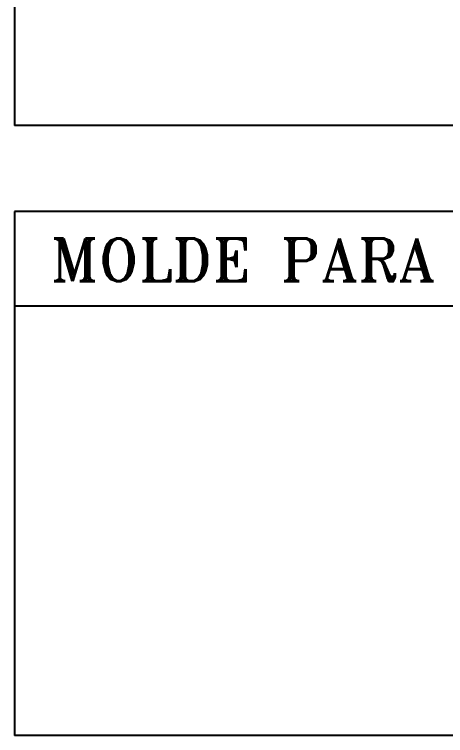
# Model space of a CAD drawing. Extents: x -1836 to 8857, y -4220 to 3051.
# Drawn here: x 7369 to 7489.5, y 2457.9 to 2659.4 of the extents above; entities that cross this region are included whole.
import ezdxf

# ---------------------------------------------------------------- set-up
doc = ezdxf.new("R2010")
doc.units = 0
doc.header["$MEASUREMENT"] = 0
doc.layers.add('25', color=2, linetype='CONTINUOUS')
doc.layers.add('30', color=3, linetype='CONTINUOUS')
doc.styles.add('ROMANTICBOLD', font='ROMANT.SHX', dxfattribs={"height": 10})

msp = doc.modelspace()

# ---------------------------------------------------------------- linework, layer by layer
at = {"layer": '25', "color": 2}
for p, q in [((7369.01, 2978.69), (7369.01, 2628.29)), ((8293.01, 2628.29), (7369.01, 2628.29)), ((8293.01, 2604.29), (7369.01, 2604.29)), ((7369.01, 2604.29), (7369.01, 2457.89)), ((8293.01, 2577.89), (7369.01, 2577.89)), ((8293.01, 2457.89), (7369.01, 2457.89))]:
    msp.add_line(p, q, dxfattribs=at)

# ---------------------------------------------------------------- texts
at = {"layer": '30', "style": 'ROMANTICBOLD'}
msp.add_text('MOLDE PARA SOLDA "CABOxCABO" (-) INSTALACAO DO CABO NA HORIZONTAL', height=12, dxfattribs=at).set_placement((7379.09, 2584.8))

doc.saveas('drawing.dxf')
